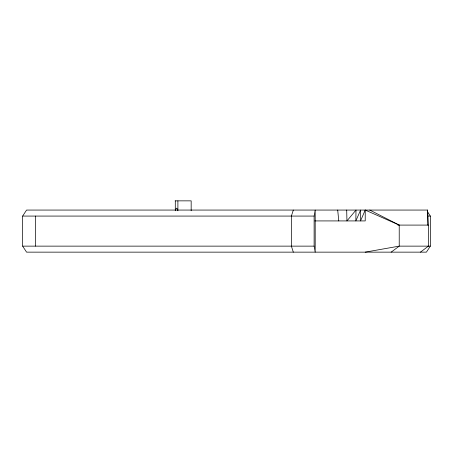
<?xml version="1.0" encoding="UTF-8"?>
<svg xmlns="http://www.w3.org/2000/svg" width="453" height="453" viewBox="0 0 453 453"><rect width="100%" height="100%" fill="white"/><g stroke="black" fill="none" stroke-linecap="round" stroke-linejoin="round"><path stroke-width="0.68" d="M314.122 216.075L315.197 210.062L315.197 252.145L314.122 246.132L314.122 216.075L22.65 216.075L22.65 246.132L26.568 252.145L426.42 252.145L430.35 246.132L430.35 216.075L427.49 211.704M293.312 210.062L291.375 216.075L291.375 246.132L293.312 252.145M391.166 252.145L399.223 246.132L399.223 225.09L365.226 210.062L360.531 220.922L360.611 210.062L355.837 220.922L355.996 210.062L346.941 220.922L346.698 210.062M22.65 216.075L26.568 210.062L427.598 210.062L428.425 225.09L428.425 246.132L420.446 252.145M365.226 252.145L399.223 246.132L428.425 246.132M175.118 200.855L191.166 200.855L191.166 210.764M427.966 216.075L430.35 216.075M314.801 220.922L365.226 220.922L365.226 210.062M397.813 225.09L428.425 225.09M22.65 246.132L314.122 246.132M428.651 246.132L430.35 246.132M369.784 210.062L399.223 225.09M337.706 210.062L338.765 220.922M427.598 210.062L427.598 225.09M177.893 200.855L177.893 210.764M175.294 200.855L175.294 210.764M35.544 216.075L35.544 246.132M175.509 210.328A161.806 6.778 90 0 1 177.684 210.328"/></g></svg>
